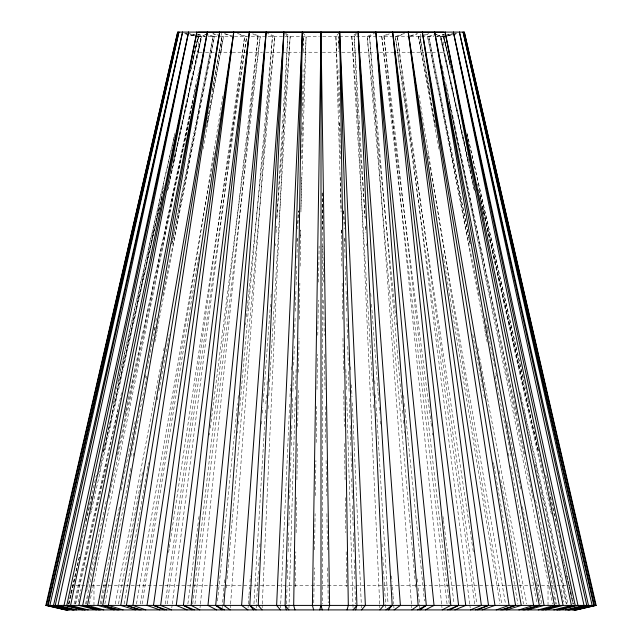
<?xml version="1.0" encoding="UTF-8"?>
<svg xmlns="http://www.w3.org/2000/svg" width="642" height="642" viewBox="0 0 642 642"><rect width="100%" height="100%" fill="white"/><g stroke="black" fill="none" stroke-linecap="round" stroke-linejoin="round"><path stroke-width="0.48" stroke-dasharray="3.21 2.41" d="M295.312 586.844L295.842 551.767M296.131 532.724L296.652 497.646M296.925 479.598L297.463 443.518M297.719 426.481L298.265 390.4M298.53 372.36L299.044 338.278M299.332 319.235L299.87 283.154M300.127 266.117L300.673 230.029M300.938 211.988L301.467 176.911M301.74 158.871L302.278 122.782M302.534 105.745L303.08 69.665M303.345 51.625L303.57 36.586L303.329 44.603M313.777 602.886L314.307 567.801M314.58 549.761L315.118 513.68M315.391 495.64L315.912 460.555M316.185 442.515L316.731 406.434M316.988 389.397L317.509 354.312M317.798 335.268L318.32 300.191M318.592 282.151L319.138 246.071M286.541 603.889L287.086 585.841M287.295 578.827L287.865 559.784M288.106 551.767L288.683 532.724M288.892 525.71L289.494 505.663M289.702 498.641L290.304 478.603M290.513 471.581L291.091 452.538M291.299 445.524L291.901 425.477M292.11 418.464L292.712 398.417M292.921 391.403L293.522 371.357M293.707 365.338L294.277 346.295M294.517 338.278L295.119 318.231M295.328 311.218L295.93 291.171M296.114 285.16L296.684 266.117M296.925 258.092L297.527 238.046M297.8 229.025L298.337 210.985M288.956 607.894L295.312 396.411M295.521 389.397L296.123 369.351M300.119 236.047L300.304 230.029M300.938 208.979L306.106 36.586L302.294 32.1M262.145 607.902L262.281 604.9M262.321 603.897L287.72 36.586L283.908 32.1M280.53 607.902L280.666 604.9M280.714 603.897L289.711 402.791M289.983 396.78L290.521 384.775M291.195 369.768L291.324 366.767M296.925 241.697L297.061 238.696M297.736 223.689L298.313 210.68M301.716 134.643L302.254 122.638M302.526 116.627L306.106 36.586M253.959 603.897L265.627 407.79M265.868 403.786L266.406 394.782M267 384.775L267.241 380.778M275.274 245.701L275.394 243.703M276.052 232.693L276.405 226.69M276.887 218.689L287.72 36.586M256.19 607.902L258.389 570.882M258.694 565.875L259.224 556.871M259.825 546.864L260.002 543.862M268.043 408.793L268.276 404.789M268.813 395.785L269.351 386.781M269.648 381.773L290.192 36.586L284.695 32.662M230.301 607.902L230.518 604.908M230.598 603.905L272.441 36.586L266.944 32.662M248.053 607.902L248.269 604.908M248.35 603.905L248.935 595.92M249.008 594.917L249.602 586.924M249.971 581.933L250.412 575.938M261.607 424.121L261.832 421.128M262.418 413.135L262.859 407.14M263.228 402.149L263.966 392.158M264.039 391.163L270.451 304.268M270.964 297.278L271.261 293.282M276.052 228.359L276.196 226.361M276.863 217.373L290.192 36.586M222.164 607.902L223.922 587.928M224.363 582.936L224.716 578.94M237.548 433.109L237.725 431.111M238.334 424.121L238.688 420.125M239.129 415.133L239.57 410.142M239.915 406.145L272.441 36.586M226.281 587.928L226.634 583.931M227.075 578.94L274.808 36.586L269.616 33.898M200.007 607.91L200.312 604.916M200.408 603.921L257.996 36.586L252.804 33.898M217.526 600.928L237.564 403.505M238.07 398.522L238.375 395.528M245.557 324.74L245.766 322.741M246.368 316.763L247.074 309.781M247.178 308.786L274.808 36.586M192.752 603.929L257.996 36.586M194.975 603.929L260.211 36.586L252.964 33.593M171.783 607.91L172.16 604.933M172.289 603.937L244.618 36.586L237.38 33.593M187.873 603.937L198.514 520.477M198.643 519.482L199.02 516.497M209.412 435.027L209.661 433.037M210.295 428.07L210.929 423.102M211.058 422.107L260.211 36.586M165.195 603.945L244.618 36.586M167.217 603.945L246.648 36.586L238.359 33.705M168.597 552.473L169.191 548.509M169.344 547.522L246.648 36.586M140.293 603.97L223.071 94.904M142.099 603.97L199.004 254.047M124.115 603.97L147.138 470.522M147.307 469.535L147.989 465.586M148.158 464.591L148.503 462.617M206.315 127.525L206.828 124.564M206.997 123.569L207.679 119.621M207.847 118.634L208.53 114.677M208.706 113.69L222.004 36.586L211.924 91.846M136.473 603.97L213.73 156.191M213.898 155.203L214.243 153.229M118.481 603.978L141.168 479.646M141.89 475.698L142.789 470.763M157.306 399.717L158.213 394.782M158.927 390.834L169.191 334.594M203.041 149.08L223.56 36.586L213.04 33.681M104.887 603.986L131.201 466.076M133.079 456.229L133.64 453.276M154.882 341.961L155.444 339.008M155.629 338.021L156.383 334.081M156.576 333.094L157.138 330.14M157.322 329.153L213.144 36.586L202.623 33.681M115.295 603.986L160.781 365.603M160.973 364.616L162.474 356.735M163.606 350.829L164.167 347.868M207.021 123.272L207.583 120.319M207.775 119.332L223.56 36.586M100.144 604.002L119.532 506.642M145.188 377.825L146.167 372.906M146.946 368.973L155.765 324.716M171.823 244.08L213.144 36.586M101.42 604.002L105.922 581.379M130.799 456.494L146.857 375.851M162.916 295.216L214.428 36.586L203.353 33.753M89.35 604.01L193.812 96.469M194.012 95.489L194.622 92.544M194.823 91.565L195.425 88.62M195.625 87.633L196.235 84.688M121.081 490.135L134.419 425.341M134.619 424.362L135.221 421.417M154.016 330.116L154.618 327.171M155.829 321.281L156.439 318.336M171.791 243.727L172.401 240.782M172.602 239.803L173.212 236.858M173.412 235.871L214.428 36.586M85.571 604.018L96.404 553.059M117.221 455.058L199.887 65.99M86.55 604.018L88.219 596.177M109.044 498.176L190.249 115.969M78.212 602.06L80.98 589.316M85.667 567.761L86.301 564.816M167.65 190.449L168.292 187.512M168.509 186.533L169.143 183.588M169.36 182.609L169.994 179.672M170.21 178.693L201.09 36.586L189.39 33.753M86.582 591.282L87.216 588.337M87.432 587.358L88.066 584.421M88.283 583.442L88.917 580.496M89.134 579.517L89.776 576.58M89.984 575.601L106.387 500.134M125.126 413.897L125.76 410.952M125.976 409.973L191.356 109.108M191.565 108.129L192.207 105.192M192.423 104.213L193.057 101.267M75.042 604.034L118.072 410.318M173.268 161.816L201.09 36.586M75.7 604.034L106.781 464.126M167.634 190.184L201.749 36.586L189.286 33.673M90.634 514.025L91.3 511.088M91.517 510.109L158.462 212.687M158.678 211.716L159.336 208.778M161.102 200.954L161.76 198.017M191.709 64.962L198.097 36.586L185.626 33.673M74.039 604.034L120.72 396.62M120.937 395.641L121.595 392.703M170.924 173.557L171.583 170.62M171.807 169.64L201.749 36.586M68.71 604.042L79.399 557.16M103.45 451.679L164.464 184.069M191.862 63.935L198.097 36.586M69.047 604.042L75.499 575.713M98.659 474.141L162.129 195.786M185.747 33.673L198.426 36.586L190.184 72.723L190.826 69.793M85.795 521.023L96.348 475.12M117.911 381.356L174.969 133.279M79.335 551.301L80.009 548.372M80.234 547.393L80.9 544.464M81.125 543.485L91.862 496.603M113.112 403.818L113.778 400.889M114.003 399.91L173.717 139.137M173.942 138.166L174.833 134.258M68.485 604.042L79.889 554.231M103.603 450.7L163.317 189.928M191.051 68.814L198.426 36.586M341.062 208.979L335.894 36.586L339.706 32.1M379.679 603.897L354.28 36.586L358.092 32.1M372.352 381.773L351.808 36.586L357.305 32.662M411.402 603.905L369.559 36.586L375.056 32.662M414.925 578.94L367.192 36.586L372.384 33.898M441.592 603.921L384.004 36.586L389.196 33.898M447.025 603.929L381.789 36.586L389.036 33.593M469.711 603.937L397.382 36.586L404.62 33.593M474.783 603.945L395.352 36.586L403.641 33.705M410.366 36.265L417.733 33.705M410.39 35.743L416.827 33.785M424.587 35.182L429.185 33.785M438.959 149.08L418.44 36.586L428.96 33.681M484.678 329.153L428.856 36.586L439.377 33.681M479.084 295.216L427.572 36.586L438.647 33.753M436.785 36.353L444.176 34.459M436.833 36.112L444.633 34.227M471.79 178.693L440.91 36.586L452.61 33.753M474.366 190.184L440.252 36.586L452.714 33.673M450.291 64.962L443.903 36.586L456.374 33.673M451.174 69.793L451.848 72.723L443.574 36.586L456.253 33.673M446.752 36.137L457.481 33.673M197.198 36.586L205.392 36.586M207.976 36.586L231.513 36.586M234.434 36.586L319.323 36.586M322.677 36.586L407.566 36.586M410.487 36.586L434.024 36.586M436.608 36.586L444.802 36.586M202.415 52.227L198.274 52.227L198.274 34.074M205.472 52.227L215.439 52.227M218.152 52.227L230.767 52.227M232.316 52.227L262.45 52.227M265.676 52.227L300.263 52.227M303.04 52.227L319.66 52.227M322.34 52.227L338.96 52.227M341.737 52.227L376.324 52.227M379.55 52.227L409.684 52.227M411.233 52.227L423.848 52.227M426.561 52.227L436.528 52.227M439.585 52.227L443.726 52.227L443.726 34.074M71.727 585.352L73.3 585.352M76.029 585.352L84.872 585.352M91.1 585.352L100.585 585.352M103.057 585.352L538.943 585.352M541.415 585.352L548.533 585.352M550.066 585.352L555.362 585.352M557.128 585.352L565.971 585.352M568.7 585.352L570.273 585.352M184.519 33.673L195.248 36.137M197.367 34.227L205.167 36.112M197.824 34.459L205.215 36.353M225.173 33.785L231.61 35.743M212.815 33.785L217.413 35.182M224.267 33.705L231.634 36.265M467.031 133.279L524.089 381.356M545.652 475.12L556.205 521.023M467.167 134.258L468.058 138.166M468.283 139.137L527.997 399.91M528.222 400.889L528.888 403.818M550.138 496.603L560.875 543.485M561.1 544.464L561.766 547.393M561.991 548.372L562.665 551.301M443.903 36.586L450.138 63.935M477.536 184.069L538.55 451.679M562.601 557.16L573.29 604.042M443.574 36.586L450.949 68.814M478.683 189.928L538.397 450.7M562.111 554.231L573.515 604.042M479.871 195.786L543.341 474.141M566.501 575.713L572.953 604.042M480.24 198.017L480.898 200.954M482.664 208.778L483.322 211.716M483.538 212.687L550.483 510.109M550.7 511.088L551.366 514.025M440.252 36.586L470.193 169.64M470.417 170.62L471.076 173.557M520.405 392.703L521.063 395.641M521.28 396.62L567.961 604.034M440.91 36.586L468.732 161.816M523.928 410.318L566.958 604.034M535.219 464.126L566.3 604.034M472.006 179.672L472.64 182.609M472.857 183.588L473.491 186.533M473.708 187.512L474.35 190.449M555.699 564.816L556.333 567.761M561.02 589.316L563.788 602.06M448.943 101.267L449.577 104.213M449.793 105.192L450.435 108.129M450.644 109.108L516.024 409.973M516.24 410.952L516.874 413.897M535.613 500.134L552.016 575.601M552.224 576.58L552.866 579.517M553.083 580.496L553.717 583.442M553.934 584.421L554.568 587.358M554.784 588.337L555.418 591.282M442.113 65.99L524.779 455.058M545.596 553.059L556.429 604.018M451.751 115.969L532.956 498.176M553.781 596.177L555.45 604.018M445.765 84.688L446.375 87.633M446.575 88.62L447.177 91.565M447.378 92.544L447.988 95.489M448.188 96.469L552.65 604.01M427.572 36.586L468.588 235.871M468.788 236.858L469.398 239.803M469.599 240.782L470.209 243.727M485.561 318.336L486.171 321.281M487.382 327.171L487.984 330.116M506.779 421.417L507.381 424.362M507.581 425.341L520.919 490.135M428.856 36.586L470.177 244.08M486.235 324.716L495.054 368.973M495.833 372.906L496.812 377.825M522.468 506.642L541.856 604.002M495.142 375.851L511.201 456.494M536.078 581.379L540.58 604.002M484.862 330.14L485.424 333.094M485.617 334.081L486.371 338.021M486.556 339.008L487.118 341.961M508.36 453.276L508.921 456.229M510.799 466.076L537.113 603.986M418.44 36.586L434.225 119.332M434.417 120.319L434.979 123.272M477.833 347.868L478.394 350.829M479.526 356.735L481.027 364.616M481.219 365.603L526.705 603.986M430.076 91.846L419.996 36.586L433.294 113.69M499.211 470.763L500.11 475.698M500.832 479.646L523.519 603.978M472.809 334.594L483.073 390.834M483.787 394.782L484.694 399.717M433.47 114.677L434.152 118.634M434.321 119.621L435.003 123.569M435.172 124.564L435.685 127.525M493.497 462.617L493.842 464.591M494.011 465.586L494.693 469.535M494.862 470.522L517.885 603.97M427.757 153.229L428.102 155.203M428.27 156.191L505.527 603.97M418.929 94.904L501.707 603.97M442.996 254.047L499.901 603.97M395.352 36.586L472.656 547.522M472.809 548.509L473.403 552.473M397.382 36.586L476.805 603.945M469.84 604.933L470.217 607.91M381.789 36.586L430.942 422.107M431.071 423.102L431.705 428.07M432.339 433.037L432.588 435.027M442.98 516.497L443.357 519.482M443.486 520.477L454.127 603.937M384.004 36.586L449.248 603.929M441.688 604.916L441.993 607.91M367.192 36.586L394.822 308.786M394.926 309.781L395.632 316.763M396.234 322.741L396.443 324.74M403.625 395.528L403.93 398.522M404.436 403.505L424.474 600.928M369.559 36.586L402.085 406.145M402.43 410.142L402.871 415.133M403.312 420.125L403.666 424.121M404.275 431.111L404.452 433.109M417.284 578.94L417.637 582.936M418.078 587.928L419.836 607.902M415.366 583.931L415.719 587.928M411.482 604.908L411.699 607.902M351.808 36.586L365.137 217.373M365.804 226.361L365.948 228.359M370.739 293.282L371.036 297.278M371.549 304.268L377.961 391.163M378.034 392.158L378.772 402.149M379.141 407.14L379.582 413.135M380.168 421.128L380.393 424.121M391.588 575.938L392.029 581.933M392.398 586.924L392.992 594.917M393.065 595.92L393.65 603.905M393.731 604.908L393.947 607.902M354.28 36.586L365.113 218.689M365.595 226.69L365.948 232.693M366.606 243.703L366.726 245.701M374.759 380.778L375 384.775M375.594 394.782L376.132 403.786M376.373 407.79L388.041 603.897M372.649 386.781L373.187 395.785M373.724 404.789L373.957 408.793M381.998 543.862L382.175 546.864M382.776 556.871L383.306 565.875M383.611 570.882L385.81 607.902M379.719 604.9L379.855 607.902M335.894 36.586L339.474 116.627M339.746 122.638L340.284 134.643M343.687 210.68L344.264 223.689M344.939 238.696L345.075 241.697M350.676 366.767L350.805 369.768M351.479 384.775L352.017 396.78M352.289 402.791L361.286 603.897M361.334 604.9L361.47 607.902M338.671 44.603L338.43 36.586L338.655 51.625M343.663 210.985L344.2 229.025M344.473 238.046L345.075 258.092M345.316 266.117L345.886 285.16M346.07 291.171L346.672 311.218M346.881 318.231L347.483 338.278M347.723 346.295L348.293 365.338M348.478 371.357L349.079 391.403M349.288 398.417L349.89 418.464M350.099 425.477L350.701 445.524M350.909 452.538L351.487 471.581M351.696 478.603L352.298 498.641M352.506 505.663L353.108 525.71M353.317 532.724L353.894 551.767M354.135 559.784L354.705 578.827M354.914 585.841L355.459 603.889M341.696 230.029L341.881 236.047M345.877 369.351L346.479 389.397M346.688 396.411L353.044 607.894M338.92 69.665L339.466 105.745M339.722 122.782L340.26 158.871M340.533 176.911L341.062 211.988M341.327 230.029L341.873 266.117M342.13 283.154L342.668 319.235M342.956 338.278L343.47 372.36M343.735 390.4L344.281 426.481M344.537 443.518L345.075 479.598M345.348 497.646L345.869 532.724M346.158 551.767L346.688 586.844M322.067 192.945L322.613 229.025M322.862 246.071L323.407 282.151M323.68 300.191L324.202 335.268M324.491 354.312L325.012 389.397M325.269 406.434L325.815 442.515M326.088 460.555L326.609 495.64M326.882 513.68L327.42 549.761M327.693 567.801L328.222 602.886M570.955 591.081L570.955 596.811M548.027 585.352L548.027 605.414M420.791 34.074L420.791 52.227M322.276 192.945L322.276 603.889M221.209 32.164L221.209 52.227M93.973 585.352L93.973 605.414M71.045 591.081L71.045 596.811"/><path stroke-width="0.96" d="M319.724 609.9L321 605.414L321 32.1L329.603 605.414L328.327 609.9M280.442 609.9L276.63 605.414L302.294 32.1L293.691 605.414L294.967 609.9M321 32.1L312.397 605.414L313.673 609.9M286.364 609.9L285.088 605.414L302.294 32.1M247.9 609.9L241.617 605.414L283.908 32.1L258.245 605.414L262.056 609.9M253.598 609.9L249.786 605.414L283.908 32.1M216.619 609.9L207.968 605.414L266.157 32.1L223.865 605.414L230.149 609.9M221.988 609.9L215.704 605.414L266.157 32.1M187.119 609.9L176.253 605.414L249.345 32.1L191.155 605.414L199.806 609.9M192.07 609.9L183.419 605.414L249.345 32.1M159.906 609.9L147.01 605.414L233.76 32.1L160.66 605.414L171.526 609.9M164.36 609.9L153.494 605.414L233.76 32.1M135.454 609.9L120.744 605.414L219.66 32.1L132.918 605.414L145.814 609.9M139.33 609.9L126.434 605.414L219.66 32.1M114.172 609.9L97.913 605.414L207.302 32.1L108.386 605.414L123.087 609.9M117.406 609.9L102.704 605.414L207.302 32.1M96.428 609.9L78.894 605.414L196.885 32.1L87.497 605.414L103.755 609.9M98.964 609.9L82.706 605.414L196.885 32.1M82.529 609.9L64.015 605.414L188.596 32.1L70.604 605.414L88.139 609.9M84.327 609.9L66.784 605.414L188.596 32.1M72.715 609.9L53.535 605.414L182.569 32.1L57.989 605.414L76.51 609.9M73.734 609.9L55.22 605.414L182.569 32.1M67.145 609.9L47.628 605.414L178.917 32.1L49.875 605.414L69.055 609.9M67.378 609.9L48.198 605.414L178.917 32.1M45.839 605.414L177.69 32.1L464.31 32.1L596.161 605.414L576.644 609.9L65.356 609.9L45.839 605.414L596.161 605.414M177.69 32.1L46.409 605.414L65.917 609.9M347.033 609.9L348.309 605.414L339.706 32.1L365.37 605.414L361.558 609.9M355.636 609.9L356.912 605.414L339.706 32.1M353.1 609.9L356.912 605.414M379.944 609.9L383.755 605.414L358.092 32.1L400.383 605.414L394.1 609.9M388.402 609.9L392.214 605.414L358.092 32.1M385.93 609.9L392.214 605.414M411.851 609.9L418.135 605.414L375.843 32.1L434.032 605.414L425.381 609.9M420.012 609.9L426.296 605.414L375.843 32.1M417.653 609.9L426.296 605.414M442.194 609.9L450.844 605.414L392.655 32.1L465.747 605.414L454.881 609.9M449.93 609.9L458.581 605.414L392.655 32.1M447.715 609.9L458.581 605.414M470.474 609.9L481.339 605.414L408.24 32.1L494.99 605.414L482.094 609.9M477.64 609.9L488.506 605.414L408.24 32.1M475.61 609.9L488.506 605.414M496.186 609.9L509.082 605.414L422.34 32.1L521.256 605.414L506.546 609.9M502.67 609.9L515.566 605.414L422.34 32.1M500.864 609.9L515.566 605.414M518.913 609.9L533.614 605.414L434.698 32.1L544.087 605.414L527.828 609.9M524.594 609.9L539.296 605.414L434.698 32.1M523.037 609.9L539.296 605.414M538.245 609.9L554.503 605.414L445.115 32.1L563.106 605.414L545.572 609.9M543.036 609.9L559.294 605.414L445.115 32.1M541.76 609.9L559.294 605.414M553.861 609.9L571.396 605.414L453.404 32.1L577.985 605.414L559.471 609.9M557.673 609.9L575.216 605.414L453.404 32.1M556.694 609.9L575.216 605.414M565.49 609.9L584.011 605.414L459.431 32.1L588.465 605.414L569.285 609.9M568.266 609.9L586.78 605.414L459.431 32.1M567.6 609.9L586.78 605.414M572.945 609.9L592.125 605.414L463.083 32.1L594.372 605.414L574.855 609.9M574.622 609.9L593.802 605.414L463.083 32.1M574.293 609.9L593.802 605.414M576.083 609.9L595.591 605.414L464.31 32.1M198.274 32.164L443.726 32.164M48.198 605.414L67.707 609.9M55.22 605.414L74.4 609.9M66.784 605.414L85.306 609.9M82.706 605.414L100.24 609.9M102.704 605.414L118.963 609.9M126.434 605.414L141.136 609.9M153.494 605.414L166.39 609.9M183.419 605.414L194.285 609.9M215.704 605.414L224.347 609.9M249.786 605.414L256.07 609.9M285.088 605.414L288.9 609.9M321 605.414L322.276 609.9"/></g></svg>
